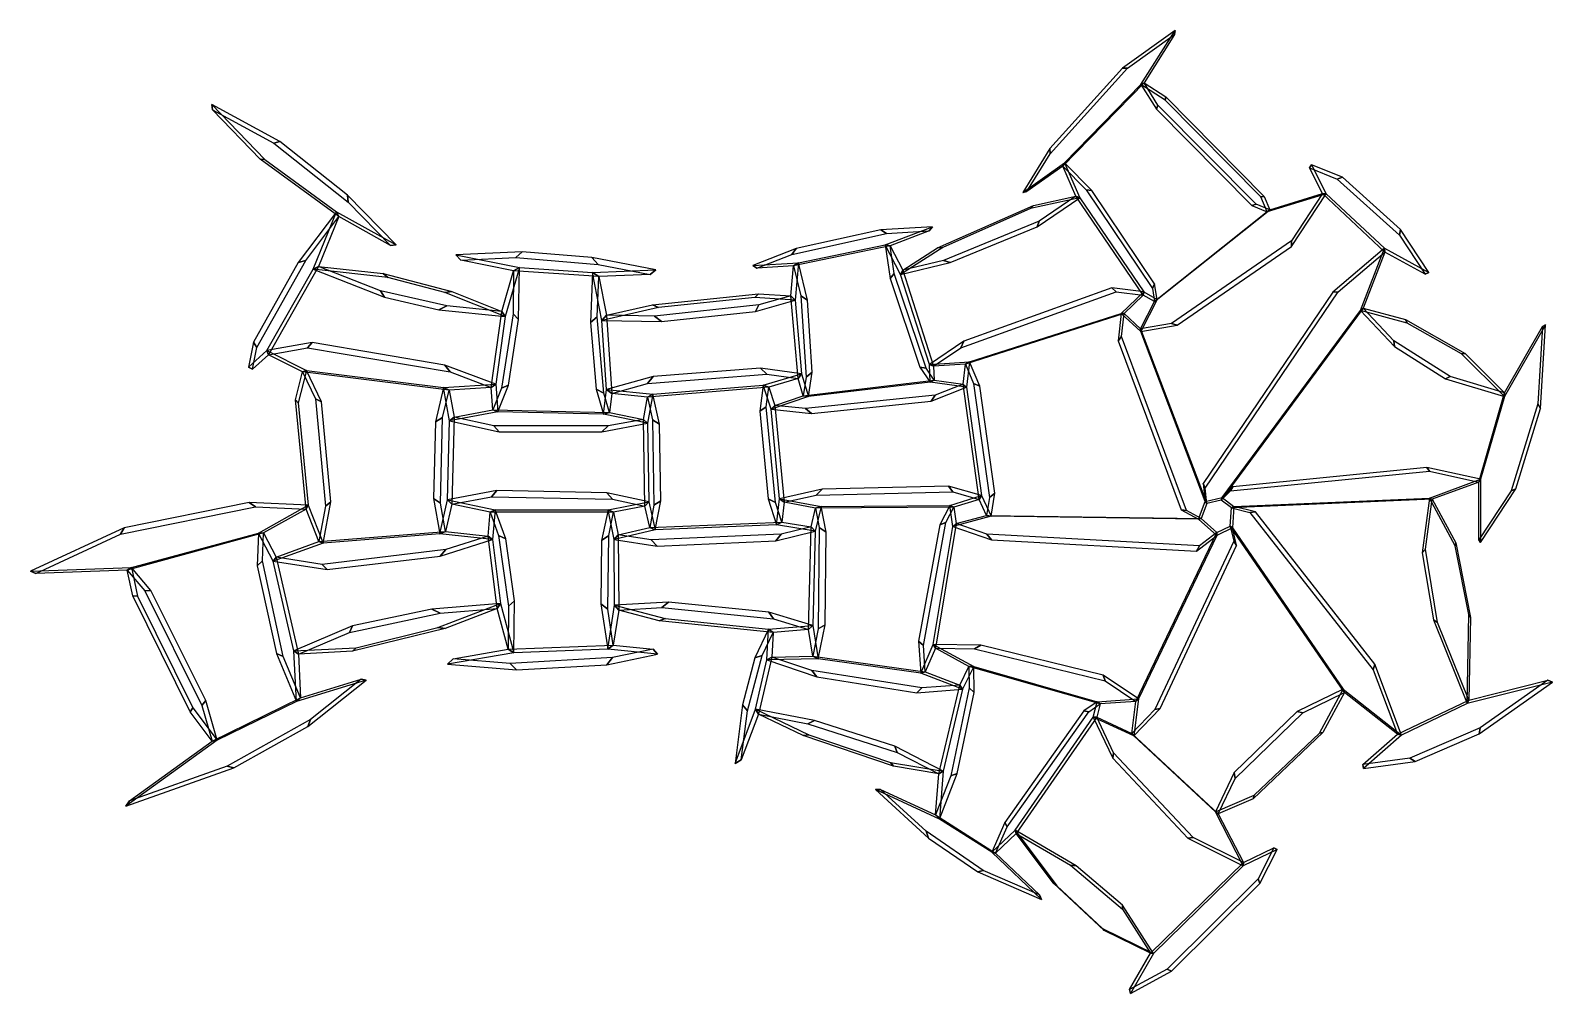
# Model space of a CAD drawing. Extents: x -1.34 to 1.61, y -1.07 to 0.8.
import ezdxf

# ---------------------------------------------------------------- set-up
doc = ezdxf.new("R2010")
doc.units = 0
doc.header["$MEASUREMENT"] = 0
doc.layers.add('SHELLS', color=1, linetype='CONTINUOUS')

msp = doc.modelspace()

# ---------------------------------------------------------------- linework, layer by layer
at = {"layer": 'SHELLS'}
for points in [[(0.7856, 0.7302), (0.877, 0.7956), (0.878, 0.8034, -0.0317), (0.7759, 0.7303, -0.0317)], [(0.877, 0.7956), (0.8178, 0.7016), (0.8119, 0.6984, -0.0317), (0.878, 0.8034, -0.0317)], [(0.6356, 0.5642), (0.7856, 0.7302), (0.7759, 0.7303, -0.0317), (0.6352, 0.5746, -0.0317)], [(0.8178, 0.7016), (0.6598, 0.54), (0.6633, 0.5464, -0.0317), (0.8119, 0.6984, -0.0317)], [(0.8448, 0.6586), (0.8178, 0.7016), (0.8119, 0.6984, -0.0317), (0.8421, 0.6504, -0.0317)], [(0.8178, 0.7016), (0.8601, 0.6745), (0.8591, 0.6681, -0.0317), (0.8119, 0.6984, -0.0317)], [(-0.8986, 0.5535), (-0.9914, 0.6495), (-0.9926, 0.6596, -0.0317), (-0.8897, 0.5531, -0.0317)], [(-0.9914, 0.6495), (-0.8721, 0.5848), (-0.8603, 0.5879, -0.0317), (-0.9926, 0.6596, -0.0317)], [(1.0358, 0.4665), (0.8448, 0.6586), (0.8421, 0.6504, -0.0317), (1.0274, 0.4639, -0.0317)], [(0.8601, 0.6745), (1.0514, 0.4812), (1.0449, 0.4804, -0.0317), (0.8591, 0.6681, -0.0317)], [(-0.8721, 0.5848), (-0.7275, 0.4701), (-0.7292, 0.4839, -0.0317), (-0.8603, 0.5879, -0.0317)], [(0.5904, 0.4908), (0.6356, 0.5642), (0.6352, 0.5746, -0.0317), (0.5825, 0.4892, -0.0317)], [(-0.746, 0.4421), (-0.8986, 0.5535), (-0.8897, 0.5531, -0.0317), (-0.7506, 0.4515, -0.0317)], [(0.6598, 0.54), (0.5904, 0.4908), (0.5825, 0.4892, -0.0317), (0.6633, 0.5464, -0.0317)], [(0.6852, 0.4816), (0.6598, 0.54), (0.6633, 0.5464, -0.0317), (0.6929, 0.4785, -0.0317)], [(0.6598, 0.54), (0.7054, 0.4941), (0.7164, 0.493, -0.0317), (0.6633, 0.5464, -0.0317)], [(1.1646, 0.4868), (1.1391, 0.5368), (1.1433, 0.5427, -0.0317), (1.1718, 0.4866, -0.0317)], [(1.1391, 0.5368), (1.1927, 0.5151), (1.2033, 0.5184, -0.0317), (1.1433, 0.5427, -0.0317)], [(1.1927, 0.5151), (1.3136, 0.4062), (1.3156, 0.4172, -0.0317), (1.2033, 0.5184, -0.0317)], [(-0.7275, 0.4701), (-0.6456, 0.3863), (-0.6347, 0.3872, -0.0317), (-0.7292, 0.4839, -0.0317)], [(0.6029, 0.4636), (0.6852, 0.4816), (0.6929, 0.4785, -0.0317), (0.5971, 0.4576, -0.0317)], [(0.6852, 0.4816), (0.6142, 0.4335), (0.6103, 0.4225, -0.0317), (0.6929, 0.4785, -0.0317)], [(0.8163, 0.2899), (0.6852, 0.4816), (0.6929, 0.4785, -0.0317), (0.8174, 0.2964, -0.0317)], [(0.7054, 0.4941), (0.8341, 0.3028), (0.8384, 0.3116, -0.0317), (0.7164, 0.493, -0.0317)], [(1.0514, 0.4812), (1.0622, 0.4553), (1.057, 0.4513, -0.0317), (1.0449, 0.4804, -0.0317)], [(1.0622, 0.4553), (1.1646, 0.4868), (1.1718, 0.4866, -0.0317), (1.057, 0.4513, -0.0317)], [(1.1646, 0.4868), (1.104, 0.3954), (1.1039, 0.3842, -0.0317), (1.1718, 0.4866, -0.0317)], [(1.2857, 0.3734), (1.1646, 0.4868), (1.1718, 0.4866, -0.0317), (1.2847, 0.3808, -0.0317)], [(-0.8101, 0.3568), (-0.746, 0.4421), (-0.7506, 0.4515, -0.0317), (-0.8245, 0.3531, -0.0317)], [(-0.746, 0.4421), (-0.7853, 0.3453), (-0.7959, 0.3398, -0.0317), (-0.7506, 0.4515, -0.0317)], [(-0.6456, 0.3863), (-0.746, 0.4421), (-0.7506, 0.4515, -0.0317), (-0.6347, 0.3872, -0.0317)], [(0.4168, 0.3812), (0.6029, 0.4636), (0.5971, 0.4576, -0.0317), (0.4268, 0.3822, -0.0317)], [(0.8381, 0.2771), (1.0622, 0.4553), (1.057, 0.4513, -0.0317), (0.8432, 0.2812, -0.0317)], [(1.0622, 0.4553), (1.0358, 0.4665), (1.0274, 0.4639, -0.0317), (1.057, 0.4513, -0.0317)], [(0.1338, 0.3686), (0.3179, 0.4095), (0.3068, 0.4165, -0.0317), (0.1425, 0.38, -0.0317)], [(0.3179, 0.4095), (0.4008, 0.4145), (0.4073, 0.4226, -0.0317), (0.3068, 0.4165, -0.0317)], [(0.4008, 0.4145), (0.3245, 0.3856), (0.3148, 0.3875, -0.0317), (0.4073, 0.4226, -0.0317)], [(0.6142, 0.4335), (0.4287, 0.3571), (0.4413, 0.3529, -0.0317), (0.6103, 0.4225, -0.0317)], [(1.3136, 0.4062), (1.3635, 0.3307), (1.3708, 0.3336, -0.0317), (1.3156, 0.4172, -0.0317)], [(0.3245, 0.3856), (0.137, 0.3463), (0.1466, 0.3522, -0.0317), (0.3148, 0.3875, -0.0317)], [(0.3328, 0.3316), (0.3245, 0.3856), (0.3148, 0.3875, -0.0317), (0.3249, 0.322, -0.0317)], [(0.3245, 0.3856), (0.3493, 0.338), (0.3449, 0.3297, -0.0317), (0.3148, 0.3875, -0.0317)], [(1.104, 0.3954), (0.8713, 0.2349), (0.8824, 0.2314, -0.0317), (1.1039, 0.3842, -0.0317)], [(-0.905, 0.1879), (-0.8101, 0.3568), (-0.8245, 0.3531, -0.0317), (-0.9116, 0.1982, -0.0317)], [(-0.509, 0.3573), (-0.402, 0.3626), (-0.39, 0.374, -0.0317), (-0.5186, 0.3677, -0.0317)], [(-0.4063, 0.337), (-0.509, 0.3573), (-0.5186, 0.3677, -0.0317), (-0.3952, 0.3433, -0.0317)], [(-0.402, 0.3626), (-0.2419, 0.3494), (-0.2548, 0.3629, -0.0317), (-0.39, 0.374, -0.0317)], [(-0.2419, 0.3494), (-0.1414, 0.33), (-0.1301, 0.3388, -0.0317), (-0.2548, 0.3629, -0.0317)], [(0.0659, 0.3422), (0.1338, 0.3686), (0.1425, 0.38, -0.0317), (0.0579, 0.3472, -0.0317)], [(0.3493, 0.338), (0.4168, 0.3812), (0.4268, 0.3822, -0.0317), (0.3449, 0.3297, -0.0317)], [(0.4287, 0.3571), (0.3493, 0.338), (0.3449, 0.3297, -0.0317), (0.4413, 0.3529, -0.0317)], [(1.1948, 0.2964), (1.2857, 0.3734), (1.2847, 0.3808, -0.0317), (1.1842, 0.2957, -0.0317)], [(1.2857, 0.3734), (1.2435, 0.2642), (1.2381, 0.2601, -0.0317), (1.2847, 0.3808, -0.0317)], [(1.3635, 0.3307), (1.2857, 0.3734), (1.2847, 0.3808, -0.0317), (1.3708, 0.3336, -0.0317)], [(-0.7853, 0.3453), (-0.8827, 0.1739), (-0.8856, 0.182, -0.0317), (-0.7959, 0.3398, -0.0317)], [(-0.6649, 0.2981), (-0.7853, 0.3453), (-0.7959, 0.3398, -0.0317), (-0.6569, 0.2855, -0.0317)], [(-0.7853, 0.3453), (-0.6594, 0.3315), (-0.6506, 0.324, -0.0317), (-0.7959, 0.3398, -0.0317)], [(-0.6594, 0.3315), (-0.5266, 0.2968), (-0.5397, 0.295, -0.0317), (-0.6506, 0.324, -0.0317)], [(-0.429, 0.2582), (-0.4063, 0.337), (-0.3952, 0.3433, -0.0317), (-0.4225, 0.2485, -0.0317)], [(-0.4063, 0.337), (-0.4074, 0.2532), (-0.3966, 0.2426, -0.0317), (-0.3952, 0.3433, -0.0317)], [(-0.2409, 0.326), (-0.4063, 0.337), (-0.3952, 0.3433, -0.0317), (-0.2535, 0.3339, -0.0317)], [(-0.2439, 0.2476), (-0.2409, 0.326), (-0.2535, 0.3339, -0.0317), (-0.2572, 0.2367, -0.0317)], [(-0.1414, 0.33), (-0.2409, 0.326), (-0.2535, 0.3339, -0.0317), (-0.1301, 0.3388, -0.0317)], [(-0.2409, 0.326), (-0.2263, 0.2508), (-0.2354, 0.2406, -0.0317), (-0.2535, 0.3339, -0.0317)], [(0.137, 0.3463), (0.0659, 0.3422), (0.0579, 0.3472, -0.0317), (0.1466, 0.3522, -0.0317)], [(0.1322, 0.2883), (0.137, 0.3463), (0.1466, 0.3522, -0.0317), (0.1405, 0.28, -0.0317)], [(0.137, 0.3463), (0.1511, 0.2882), (0.1642, 0.2798, -0.0317), (0.1466, 0.3522, -0.0317)], [(0.3946, 0.1478), (0.3328, 0.3316), (0.3249, 0.322, -0.0317), (0.3827, 0.1501, -0.0317)], [(0.3493, 0.338), (0.4091, 0.1519), (0.4009, 0.1552, -0.0317), (0.3449, 0.3297, -0.0317)], [(-0.5362, 0.2689), (-0.6649, 0.2981), (-0.6569, 0.2855, -0.0317), (-0.5513, 0.2615, -0.0317)], [(-0.5266, 0.2968), (-0.429, 0.2582), (-0.4225, 0.2485, -0.0317), (-0.5397, 0.295, -0.0317)], [(0.4622, 0.1876), (0.7635, 0.2961), (0.755, 0.3037, -0.0317), (0.468, 0.2003, -0.0317)], [(0.7635, 0.2961), (0.8163, 0.2899), (0.8174, 0.2964, -0.0317), (0.755, 0.3037, -0.0317)], [(0.8163, 0.2899), (0.7791, 0.2543), (0.7734, 0.2543, -0.0317), (0.8174, 0.2964, -0.0317)], [(0.8381, 0.2771), (0.8163, 0.2899), (0.8174, 0.2964, -0.0317), (0.8432, 0.2812, -0.0317)], [(0.8341, 0.3028), (0.8381, 0.2771), (0.8432, 0.2812, -0.0317), (0.8384, 0.3116, -0.0317)], [(0.9363, -0.0849), (1.1948, 0.2964), (1.1842, 0.2957, -0.0317), (0.9324, -0.0757, -0.0317)], [(-0.429, 0.2582), (-0.5362, 0.2689), (-0.5513, 0.2615, -0.0317), (-0.4225, 0.2485, -0.0317)], [(-0.2263, 0.2508), (-0.137, 0.271), (-0.1248, 0.2657, -0.0317), (-0.2354, 0.2406, -0.0317)], [(-0.137, 0.271), (0.0693, 0.2924), (0.0622, 0.2851, -0.0317), (-0.1248, 0.2657, -0.0317)], [(0.0701, 0.2706), (-0.1325, 0.2492), (-0.1192, 0.2387, -0.0317), (0.0632, 0.258, -0.0317)], [(0.0693, 0.2924), (0.1322, 0.2883), (0.1405, 0.28, -0.0317), (0.0622, 0.2851, -0.0317)], [(0.1322, 0.2883), (0.0701, 0.2706), (0.0632, 0.258, -0.0317), (0.1405, 0.28, -0.0317)], [(0.1459, 0.1282), (0.1322, 0.2883), (0.1405, 0.28, -0.0317), (0.1528, 0.1372, -0.0317)], [(0.1511, 0.2882), (0.1616, 0.1307), (0.1734, 0.1404, -0.0317), (0.1642, 0.2798, -0.0317)], [(0.8111, 0.2243), (0.8381, 0.2771), (0.8432, 0.2812, -0.0317), (0.8113, 0.2189, -0.0317)], [(-0.4498, 0.1105), (-0.429, 0.2582), (-0.4225, 0.2485, -0.0317), (-0.441, 0.1169, -0.0317)], [(-0.4074, 0.2532), (-0.4301, 0.109), (-0.4166, 0.115, -0.0317), (-0.3966, 0.2426, -0.0317)], [(-0.2309, 0.0993), (-0.2439, 0.2476), (-0.2572, 0.2367, -0.0317), (-0.2459, 0.1069, -0.0317)], [(-0.1325, 0.2492), (-0.2263, 0.2508), (-0.2354, 0.2406, -0.0317), (-0.1192, 0.2387, -0.0317)], [(-0.2263, 0.2508), (-0.2157, 0.0991), (-0.2261, 0.1067, -0.0317), (-0.2354, 0.2406, -0.0317)], [(0.7791, 0.2543), (0.4711, 0.156), (0.4792, 0.1604, -0.0317), (0.7734, 0.2543, -0.0317)], [(0.7743, 0.2094), (0.7791, 0.2543), (0.7734, 0.2543, -0.0317), (0.7678, 0.2013, -0.0317)], [(0.7791, 0.2543), (0.8111, 0.2243), (0.8113, 0.2189, -0.0317), (0.7734, 0.2543, -0.0317)], [(1.2435, 0.2642), (0.9678, -0.1084), (0.9693, -0.1033, -0.0317), (1.2381, 0.2601, -0.0317)], [(1.3031, 0.2007), (1.2435, 0.2642), (1.2381, 0.2601, -0.0317), (1.304, 0.1897, -0.0317)], [(1.2435, 0.2642), (1.3258, 0.2421), (1.3291, 0.2355, -0.0317), (1.2381, 0.2601, -0.0317)], [(1.3258, 0.2421), (1.4411, 0.1764), (1.4342, 0.1756, -0.0317), (1.3291, 0.2355, -0.0317)], [(0.9, -0.1286), (0.7743, 0.2094), (0.7678, 0.2013, -0.0317), (0.8899, -0.1269, -0.0317)], [(0.8713, 0.2349), (0.8111, 0.2243), (0.8113, 0.2189, -0.0317), (0.8824, 0.2314, -0.0317)], [(0.8111, 0.2243), (0.9396, -0.1148), (0.9362, -0.1108, -0.0317), (0.8113, 0.2189, -0.0317)], [(1.518, 0.0999), (1.5913, 0.2286), (1.5971, 0.2323, -0.0317), (1.5176, 0.0927, -0.0317)], [(1.5913, 0.2286), (1.5823, 0.0785), (1.5874, 0.0695, -0.0317), (1.5971, 0.2323, -0.0317)], [(-0.9132, 0.1462), (-0.905, 0.1879), (-0.9116, 0.1982, -0.0317), (-0.9211, 0.1497, -0.0317)], [(-0.8827, 0.1739), (-0.9132, 0.1462), (-0.9211, 0.1497, -0.0317), (-0.8856, 0.182, -0.0317)], [(-0.8827, 0.1739), (-0.8069, 0.1873), (-0.7975, 0.1975, -0.0317), (-0.8856, 0.182, -0.0317)], [(-0.8162, 0.141), (-0.8827, 0.1739), (-0.8856, 0.182, -0.0317), (-0.8084, 0.1437, -0.0317)], [(-0.8069, 0.1873), (-0.5294, 0.1406), (-0.5397, 0.1541, -0.0317), (-0.7975, 0.1975, -0.0317)], [(0.4091, 0.1519), (0.4622, 0.1876), (0.468, 0.2003, -0.0317), (0.4009, 0.1552, -0.0317)], [(1.4124, 0.1319), (1.3031, 0.2007), (1.304, 0.1897, -0.0317), (1.403, 0.1274, -0.0317)], [(-0.5294, 0.1406), (-0.4498, 0.1105), (-0.441, 0.1169, -0.0317), (-0.5397, 0.1541, -0.0317)], [(-0.1462, 0.1182), (0.085, 0.1364), (0.0727, 0.148, -0.0317), (-0.1356, 0.1316, -0.0317)], [(0.085, 0.1364), (0.1459, 0.1282), (0.1528, 0.1372, -0.0317), (0.0727, 0.148, -0.0317)], [(0.4102, 0.1247), (0.3946, 0.1478), (0.3827, 0.1501, -0.0317), (0.4024, 0.1209, -0.0317)], [(0.4711, 0.156), (0.4091, 0.1519), (0.4009, 0.1552, -0.0317), (0.4792, 0.1604, -0.0317)], [(0.4091, 0.1519), (0.4102, 0.1247), (0.4024, 0.1209, -0.0317), (0.4009, 0.1552, -0.0317)], [(0.4664, 0.1167), (0.4711, 0.156), (0.4792, 0.1604, -0.0317), (0.4733, 0.1108, -0.0317)], [(0.4711, 0.156), (0.4869, 0.1184), (0.4992, 0.1129, -0.0317), (0.4792, 0.1604, -0.0317)], [(1.4411, 0.1764), (1.518, 0.0999), (1.5176, 0.0927, -0.0317), (1.4342, 0.1756, -0.0317)], [(-0.8301, 0.0866), (-0.8162, 0.141), (-0.8084, 0.1437, -0.0317), (-0.8245, 0.0805, -0.0317)], [(-0.5316, 0.1052), (-0.8162, 0.141), (-0.8084, 0.1437, -0.0317), (-0.5425, 0.1102, -0.0317)], [(-0.8162, 0.141), (-0.7912, 0.0884), (-0.7793, 0.0825, -0.0317), (-0.8084, 0.1437, -0.0317)], [(-0.2157, 0.0991), (-0.1462, 0.1182), (-0.1356, 0.1316, -0.0317), (-0.2261, 0.1067, -0.0317)], [(0.1459, 0.1282), (0.0891, 0.1114), (0.0782, 0.1151, -0.0317), (0.1528, 0.1372, -0.0317)], [(0.1562, 0.0943), (0.1459, 0.1282), (0.1528, 0.1372, -0.0317), (0.1664, 0.0927, -0.0317)], [(0.1616, 0.1307), (0.1562, 0.0943), (0.1664, 0.0927, -0.0317), (0.1734, 0.1404, -0.0317)], [(0.1562, 0.0943), (0.4102, 0.1247), (0.4024, 0.1209, -0.0317), (0.1664, 0.0927, -0.0317)], [(0.4102, 0.1247), (0.4664, 0.1167), (0.4733, 0.1108, -0.0317), (0.4024, 0.1209, -0.0317)], [(0.4869, 0.1184), (0.5174, -0.1028), (0.5278, -0.0945, -0.0317), (0.4992, 0.1129, -0.0317)], [(1.518, 0.0999), (1.4124, 0.1319), (1.403, 0.1274, -0.0317), (1.5176, 0.0927, -0.0317)], [(-0.5445, 0.0519), (-0.5316, 0.1052), (-0.5425, 0.1102, -0.0317), (-0.5583, 0.0441, -0.0317)], [(-0.4498, 0.1105), (-0.5316, 0.1052), (-0.5425, 0.1102, -0.0317), (-0.441, 0.1169, -0.0317)], [(-0.5316, 0.1052), (-0.5221, 0.053), (-0.5307, 0.0455, -0.0317), (-0.5425, 0.1102, -0.0317)], [(-0.4465, 0.0673), (-0.4498, 0.1105), (-0.441, 0.1169, -0.0317), (-0.4369, 0.0633, -0.0317)], [(-0.4301, 0.109), (-0.4465, 0.0673), (-0.4369, 0.0633, -0.0317), (-0.4166, 0.115, -0.0317)], [(-0.2202, 0.0621), (-0.2309, 0.0993), (-0.2459, 0.1069, -0.0317), (-0.232, 0.0586, -0.0317)], [(-0.2157, 0.0991), (-0.2202, 0.0621), (-0.232, 0.0586, -0.0317), (-0.2261, 0.1067, -0.0317)], [(-0.1464, 0.092), (-0.2157, 0.0991), (-0.2261, 0.1067, -0.0317), (-0.1358, 0.0975, -0.0317)], [(-0.1543, 0.0485), (-0.1464, 0.092), (-0.1358, 0.0975, -0.0317), (-0.1461, 0.0409, -0.0317)], [(0.0891, 0.1114), (-0.1464, 0.092), (-0.1358, 0.0975, -0.0317), (0.0782, 0.1151, -0.0317)], [(-0.1464, 0.092), (-0.1365, 0.0475), (-0.123, 0.0395, -0.0317), (-0.1358, 0.0975, -0.0317)], [(0.0842, 0.073), (0.0891, 0.1114), (0.0782, 0.1151, -0.0317), (0.0717, 0.0647, -0.0317)], [(0.0891, 0.1114), (0.1008, 0.0757), (0.0935, 0.0682, -0.0317), (0.0782, 0.1151, -0.0317)], [(0.1008, 0.0757), (0.1562, 0.0943), (0.1664, 0.0927, -0.0317), (0.0935, 0.0682, -0.0317)], [(0.4119, 0.0956), (0.1607, 0.0694), (0.1722, 0.0599, -0.0317), (0.4045, 0.0841, -0.0317)], [(0.4664, 0.1167), (0.4119, 0.0956), (0.4045, 0.0841, -0.0317), (0.4733, 0.1108, -0.0317)], [(0.4974, -0.1067), (0.4664, 0.1167), (0.4733, 0.1108, -0.0317), (0.5025, -0.0994, -0.0317)], [(1.468, -0.073), (1.518, 0.0999), (1.5176, 0.0927, -0.0317), (1.4712, -0.0678, -0.0317)], [(-0.8094, -0.1257), (-0.8301, 0.0866), (-0.8245, 0.0805, -0.0317), (-0.8051, -0.1181, -0.0317)], [(-0.7912, 0.0884), (-0.7718, -0.12), (-0.7613, -0.1114, -0.0317), (-0.7793, 0.0825, -0.0317)], [(-0.5221, 0.053), (-0.4465, 0.0673), (-0.4369, 0.0633, -0.0317), (-0.5307, 0.0455, -0.0317)], [(-0.4465, 0.0673), (-0.2202, 0.0621), (-0.232, 0.0586, -0.0317), (-0.4369, 0.0633, -0.0317)], [(-0.2202, 0.0621), (-0.1543, 0.0485), (-0.1461, 0.0409, -0.0317), (-0.232, 0.0586, -0.0317)], [(0.1022, -0.1128), (0.0842, 0.073), (0.0717, 0.0647, -0.0317), (0.0882, -0.1058, -0.0317)], [(0.1607, 0.0694), (0.1008, 0.0757), (0.0935, 0.0682, -0.0317), (0.1722, 0.0599, -0.0317)], [(0.1008, 0.0757), (0.1188, -0.1124), (0.1101, -0.1054, -0.0317), (0.0935, 0.0682, -0.0317)], [(1.5823, 0.0785), (1.5305, -0.0899), (1.5395, -0.0862, -0.0317), (1.5874, 0.0695, -0.0317)], [(-0.5487, -0.1139), (-0.5445, 0.0519), (-0.5583, 0.0441, -0.0317), (-0.5621, -0.105, -0.0317)], [(-0.5221, 0.053), (-0.5265, -0.1163), (-0.5347, -0.1079, -0.0317), (-0.5307, 0.0455, -0.0317)], [(-0.4447, 0.036), (-0.5221, 0.053), (-0.5307, 0.0455, -0.0317), (-0.4347, 0.0245, -0.0317)], [(-0.2228, 0.0358), (-0.4447, 0.036), (-0.4347, 0.0245, -0.0317), (-0.2353, 0.0243, -0.0317)], [(-0.1543, 0.0485), (-0.2228, 0.0358), (-0.2353, 0.0243, -0.0317), (-0.1461, 0.0409, -0.0317)], [(-0.1513, -0.1199), (-0.1543, 0.0485), (-0.1461, 0.0409, -0.0317), (-0.1435, -0.1117, -0.0317)], [(-0.1365, 0.0475), (-0.1339, -0.1182), (-0.1206, -0.1095, -0.0317), (-0.123, 0.0395, -0.0317)], [(0.986, -0.0903), (1.3723, -0.052), (1.3667, -0.0448, -0.0317), (0.9905, -0.0821, -0.0317)], [(1.3723, -0.052), (1.468, -0.073), (1.4712, -0.0678, -0.0317), (1.3667, -0.0448, -0.0317)], [(0.1188, -0.1124), (0.1813, -0.0983), (0.1927, -0.0867, -0.0317), (0.1101, -0.1054, -0.0317)], [(0.1813, -0.0983), (0.4466, -0.0921), (0.4382, -0.081, -0.0317), (0.1927, -0.0867, -0.0317)], [(0.4466, -0.0921), (0.4974, -0.1067), (0.5025, -0.0994, -0.0317), (0.4382, -0.081, -0.0317)], [(0.9396, -0.1148), (0.9363, -0.0849), (0.9324, -0.0757, -0.0317), (0.9362, -0.1108, -0.0317)], [(0.9678, -0.1084), (0.986, -0.0903), (0.9905, -0.0821, -0.0317), (0.9693, -0.1033, -0.0317)], [(1.468, -0.073), (1.3775, -0.1066), (1.3724, -0.1045, -0.0317), (1.4712, -0.0678, -0.0317)], [(1.4679, -0.185), (1.468, -0.073), (1.4712, -0.0678, -0.0317), (1.4711, -0.1901, -0.0317)], [(1.5305, -0.0899), (1.4679, -0.185), (1.4711, -0.1901, -0.0317), (1.5395, -0.0862, -0.0317)], [(-1.1695, -0.174), (-0.9075, -0.1211), (-0.9198, -0.1127, -0.0317), (-1.1624, -0.1617, -0.0317)], [(-0.9075, -0.1211), (-0.8094, -0.1257), (-0.8051, -0.1181, -0.0317), (-0.9198, -0.1127, -0.0317)], [(-0.8094, -0.1257), (-0.8922, -0.1719), (-0.9019, -0.172, -0.0317), (-0.8051, -0.1181, -0.0317)], [(-0.7848, -0.1885), (-0.8094, -0.1257), (-0.8051, -0.1181, -0.0317), (-0.7764, -0.1914, -0.0317)], [(-0.7718, -0.12), (-0.7848, -0.1885), (-0.7764, -0.1914, -0.0317), (-0.7613, -0.1114, -0.0317)], [(-0.5387, -0.1693), (-0.5487, -0.1139), (-0.5621, -0.105, -0.0317), (-0.5498, -0.1738, -0.0317)], [(-0.5265, -0.1163), (-0.5387, -0.1693), (-0.5498, -0.1738, -0.0317), (-0.5347, -0.1079, -0.0317)], [(-0.5265, -0.1163), (-0.4495, -0.1015), (-0.4391, -0.0896, -0.0317), (-0.5347, -0.1079, -0.0317)], [(-0.4521, -0.1317), (-0.5265, -0.1163), (-0.5347, -0.1079, -0.0317), (-0.4423, -0.1271, -0.0317)], [(-0.4495, -0.1015), (-0.2141, -0.1063), (-0.2255, -0.094, -0.0317), (-0.4391, -0.0896, -0.0317)], [(-0.2141, -0.1063), (-0.1513, -0.1199), (-0.1435, -0.1117, -0.0317), (-0.2255, -0.094, -0.0317)], [(-0.1513, -0.1199), (-0.2122, -0.1315), (-0.223, -0.1269, -0.0317), (-0.1435, -0.1117, -0.0317)], [(-0.1421, -0.1611), (-0.1513, -0.1199), (-0.1435, -0.1117, -0.0317), (-0.1314, -0.1656, -0.0317)], [(-0.1339, -0.1182), (-0.1421, -0.1611), (-0.1314, -0.1656, -0.0317), (-0.1206, -0.1095, -0.0317)], [(0.1143, -0.1509), (0.1022, -0.1128), (0.0882, -0.1058, -0.0317), (0.1042, -0.1561, -0.0317)], [(0.1188, -0.1124), (0.1143, -0.1509), (0.1042, -0.1561, -0.0317), (0.1101, -0.1054, -0.0317)], [(0.1798, -0.124), (0.1188, -0.1124), (0.1101, -0.1054, -0.0317), (0.1906, -0.1206, -0.0317)], [(0.4974, -0.1067), (0.4487, -0.1219), (0.4409, -0.1187, -0.0317), (0.5025, -0.0994, -0.0317)], [(0.5118, -0.1382), (0.4974, -0.1067), (0.5025, -0.0994, -0.0317), (0.5207, -0.1394, -0.0317)], [(0.5174, -0.1028), (0.5118, -0.1382), (0.5207, -0.1394, -0.0317), (0.5278, -0.0945, -0.0317)], [(0.9396, -0.1148), (0.9286, -0.1441), (0.9234, -0.145, -0.0317), (0.9362, -0.1108, -0.0317)], [(0.9678, -0.1084), (0.9396, -0.1148), (0.9362, -0.1108, -0.0317), (0.9693, -0.1033, -0.0317)], [(0.9875, -0.1234), (0.9678, -0.1084), (0.9693, -0.1033, -0.0317), (0.9923, -0.1208, -0.0317)], [(1.3775, -0.1066), (0.9875, -0.1234), (0.9923, -0.1208, -0.0317), (1.3724, -0.1045, -0.0317)], [(1.3641, -0.2035), (1.3775, -0.1066), (1.3724, -0.1045, -0.0317), (1.3577, -0.2103, -0.0317)], [(1.3775, -0.1066), (1.4232, -0.1912), (1.4223, -0.1969, -0.0317), (1.3724, -0.1045, -0.0317)], [(-0.4561, -0.1782), (-0.4521, -0.1317), (-0.4423, -0.1271, -0.0317), (-0.4473, -0.1847, -0.0317)], [(-0.2122, -0.1315), (-0.4521, -0.1317), (-0.4423, -0.1271, -0.0317), (-0.223, -0.1269, -0.0317)], [(-0.4521, -0.1317), (-0.4355, -0.1769), (-0.4217, -0.1832, -0.0317), (-0.4423, -0.1271, -0.0317)], [(-0.2218, -0.1771), (-0.2122, -0.1315), (-0.223, -0.1269, -0.0317), (-0.2355, -0.1864, -0.0317)], [(-0.2122, -0.1315), (-0.2033, -0.1755), (-0.2114, -0.1844, -0.0317), (-0.223, -0.1269, -0.0317)], [(0.1714, -0.1599), (0.1798, -0.124), (0.1906, -0.1206, -0.0317), (0.1795, -0.1681, -0.0317)], [(0.4487, -0.1219), (0.1798, -0.124), (0.1906, -0.1206, -0.0317), (0.4409, -0.1187, -0.0317)], [(0.1798, -0.124), (0.1872, -0.1615), (0.2005, -0.1701, -0.0317), (0.1906, -0.1206, -0.0317)], [(0.4332, -0.1514), (0.4487, -0.1219), (0.4409, -0.1187, -0.0317), (0.4213, -0.1561, -0.0317)], [(0.4487, -0.1219), (0.4531, -0.1538), (0.4464, -0.1591, -0.0317), (0.4409, -0.1187, -0.0317)], [(0.4531, -0.1538), (0.5118, -0.1382), (0.5207, -0.1394, -0.0317), (0.4464, -0.1591, -0.0317)], [(0.5118, -0.1382), (0.9286, -0.1441), (0.9234, -0.145, -0.0317), (0.5207, -0.1394, -0.0317)], [(0.9286, -0.1441), (0.9, -0.1286), (0.8899, -0.1269, -0.0317), (0.9234, -0.145, -0.0317)], [(0.9286, -0.1441), (0.9593, -0.1709), (0.9592, -0.1765, -0.0317), (0.9234, -0.145, -0.0317)], [(0.9851, -0.1586), (0.9875, -0.1234), (0.9923, -0.1208, -0.0317), (0.9895, -0.1621, -0.0317)], [(0.9875, -0.1234), (1.0234, -0.1321), (1.0343, -0.1311, -0.0317), (0.9923, -0.1208, -0.0317)], [(1.0234, -0.1321), (1.263, -0.4375), (1.2661, -0.4265, -0.0317), (1.0343, -0.1311, -0.0317)], [(-1.334, -0.2504), (-1.1695, -0.174), (-1.1624, -0.1617, -0.0317), (-1.3447, -0.2463, -0.0317)], [(-0.8922, -0.1719), (-1.1571, -0.2439), (-1.1487, -0.2391, -0.0317), (-0.9019, -0.172, -0.0317)], [(-0.8943, -0.2262), (-0.8922, -0.1719), (-0.9019, -0.172, -0.0317), (-0.9044, -0.2354, -0.0317)], [(-0.8922, -0.1719), (-0.8678, -0.2186), (-0.8734, -0.2265, -0.0317), (-0.9019, -0.172, -0.0317)], [(-0.7848, -0.1885), (-0.5387, -0.1693), (-0.5498, -0.1738, -0.0317), (-0.7764, -0.1914, -0.0317)], [(-0.5387, -0.1693), (-0.4561, -0.1782), (-0.4473, -0.1847, -0.0317), (-0.5498, -0.1738, -0.0317)], [(-0.4355, -0.1769), (-0.4164, -0.3139), (-0.4049, -0.3033, -0.0317), (-0.4217, -0.1832, -0.0317)], [(-0.2235, -0.3195), (-0.2218, -0.1771), (-0.2355, -0.1864, -0.0317), (-0.2369, -0.3095, -0.0317)], [(-0.2033, -0.1755), (-0.1421, -0.1611), (-0.1314, -0.1656, -0.0317), (-0.2114, -0.1844, -0.0317)], [(-0.139, -0.1854), (-0.2033, -0.1755), (-0.2114, -0.1844, -0.0317), (-0.1274, -0.1973, -0.0317)], [(-0.2033, -0.1755), (-0.2024, -0.3215), (-0.2106, -0.312, -0.0317), (-0.2114, -0.1844, -0.0317)], [(-0.1421, -0.1611), (0.1143, -0.1509), (0.1042, -0.1561, -0.0317), (-0.1314, -0.1656, -0.0317)], [(0.1134, -0.1745), (-0.139, -0.1854), (-0.1274, -0.1973, -0.0317), (0.1029, -0.1873, -0.0317)], [(0.1714, -0.1599), (0.1134, -0.1745), (0.1029, -0.1873, -0.0317), (0.1795, -0.1681, -0.0317)], [(0.1143, -0.1509), (0.1714, -0.1599), (0.1795, -0.1681, -0.0317), (0.1042, -0.1561, -0.0317)], [(0.1661, -0.3592), (0.1714, -0.1599), (0.1795, -0.1681, -0.0317), (0.1747, -0.3514, -0.0317)], [(0.1872, -0.1615), (0.1852, -0.358), (0.1987, -0.3499, -0.0317), (0.2005, -0.1701, -0.0317)], [(0.3897, -0.3902), (0.4332, -0.1514), (0.4213, -0.1561, -0.0317), (0.3801, -0.3817, -0.0317)], [(0.4531, -0.1538), (0.4129, -0.3955), (0.4084, -0.3881, -0.0317), (0.4464, -0.1591, -0.0317)], [(0.5123, -0.1743), (0.4531, -0.1538), (0.4464, -0.1591, -0.0317), (0.5214, -0.1851, -0.0317)], [(0.9253, -0.1969), (0.5123, -0.1743), (0.5214, -0.1851, -0.0317), (0.9195, -0.2069, -0.0317)], [(0.8019, -0.4988), (0.9593, -0.1709), (0.9592, -0.1765, -0.0317), (0.8068, -0.4939, -0.0317)], [(0.9593, -0.1709), (0.9253, -0.1969), (0.9195, -0.2069, -0.0317), (0.9592, -0.1765, -0.0317)], [(0.9593, -0.1709), (0.9851, -0.1586), (0.9895, -0.1621, -0.0317), (0.9592, -0.1765, -0.0317)], [(0.9851, -0.1586), (0.992, -0.1876), (0.9976, -0.196, -0.0317), (0.9895, -0.1621, -0.0317)], [(1.2073, -0.4816), (0.9851, -0.1586), (0.9895, -0.1621, -0.0317), (1.2048, -0.475, -0.0317)], [(-0.8678, -0.2186), (-0.7848, -0.1885), (-0.7764, -0.1914, -0.0317), (-0.8734, -0.2265, -0.0317)], [(-0.5382, -0.2042), (-0.7779, -0.2328), (-0.7683, -0.2431, -0.0317), (-0.5491, -0.2169, -0.0317)], [(-0.4561, -0.1782), (-0.5382, -0.2042), (-0.5491, -0.2169, -0.0317), (-0.4473, -0.1847, -0.0317)], [(-0.4386, -0.3187), (-0.4561, -0.1782), (-0.4473, -0.1847, -0.0317), (-0.4318, -0.3091, -0.0317)], [(0.992, -0.1876), (0.8386, -0.5147), (0.8492, -0.5123, -0.0317), (0.9976, -0.196, -0.0317)], [(1.388, -0.3458), (1.3641, -0.2035), (1.3577, -0.2103, -0.0317), (1.3796, -0.3404, -0.0317)], [(1.4232, -0.1912), (1.4516, -0.3362), (1.4483, -0.3301, -0.0317), (1.4223, -0.1969, -0.0317)], [(-0.8536, -0.4114), (-0.8943, -0.2262), (-0.9044, -0.2354, -0.0317), (-0.8668, -0.4061, -0.0317)], [(-0.7779, -0.2328), (-0.8678, -0.2186), (-0.8734, -0.2265, -0.0317), (-0.7683, -0.2431, -0.0317)], [(-0.8678, -0.2186), (-0.8243, -0.4069), (-0.8331, -0.4009, -0.0317), (-0.8734, -0.2265, -0.0317)], [(-1.1571, -0.2439), (-1.334, -0.2504), (-1.3447, -0.2463, -0.0317), (-1.1487, -0.2391, -0.0317)], [(-1.1461, -0.2942), (-1.1571, -0.2439), (-1.1487, -0.2391, -0.0317), (-1.1365, -0.2948, -0.0317)], [(-1.1571, -0.2439), (-1.1228, -0.2839), (-1.1108, -0.2834, -0.0317), (-1.1487, -0.2391, -0.0317)], [(-1.0344, -0.519), (-1.1461, -0.2942), (-1.1365, -0.2948, -0.0317), (-1.0291, -0.511, -0.0317)], [(-1.1228, -0.2839), (-1.0118, -0.5065), (-1.0041, -0.4972, -0.0317), (-1.1108, -0.2834, -0.0317)], [(-0.7253, -0.3648), (-0.5492, -0.3277), (-0.5654, -0.3201, -0.0317), (-0.7191, -0.3524, -0.0317)], [(-0.5492, -0.3277), (-0.4386, -0.3187), (-0.4318, -0.3091, -0.0317), (-0.5654, -0.3201, -0.0317)], [(-0.4386, -0.3187), (-0.5393, -0.3572), (-0.5534, -0.3557, -0.0317), (-0.4318, -0.3091, -0.0317)], [(-0.417, -0.3975), (-0.4386, -0.3187), (-0.4318, -0.3091, -0.0317), (-0.4057, -0.4043, -0.0317)], [(-0.4164, -0.3139), (-0.417, -0.3975), (-0.4057, -0.4043, -0.0317), (-0.4049, -0.3033, -0.0317)], [(-0.2128, -0.3895), (-0.2235, -0.3195), (-0.2369, -0.3095, -0.0317), (-0.2236, -0.3972, -0.0317)], [(-0.2024, -0.3215), (-0.2128, -0.3895), (-0.2236, -0.3972, -0.0317), (-0.2106, -0.312, -0.0317)], [(-0.2024, -0.3215), (-0.1188, -0.3167), (-0.1059, -0.306, -0.0317), (-0.2106, -0.312, -0.0317)], [(-0.1239, -0.3422), (-0.2024, -0.3215), (-0.2106, -0.312, -0.0317), (-0.1121, -0.338, -0.0317)], [(-0.1188, -0.3167), (0.098, -0.3388), (0.0894, -0.3259, -0.0317), (-0.1059, -0.306, -0.0317)], [(-0.8243, -0.4069), (-0.7253, -0.3648), (-0.7191, -0.3524, -0.0317), (-0.8331, -0.4009, -0.0317)], [(0.0974, -0.3648), (-0.1239, -0.3422), (-0.1121, -0.338, -0.0317), (0.0886, -0.3585, -0.0317)], [(0.1661, -0.3592), (0.0974, -0.3648), (0.0886, -0.3585, -0.0317), (0.1747, -0.3514, -0.0317)], [(0.098, -0.3388), (0.1661, -0.3592), (0.1747, -0.3514, -0.0317), (0.0894, -0.3259, -0.0317)], [(0.1745, -0.4107), (0.1661, -0.3592), (0.1747, -0.3514, -0.0317), (0.1852, -0.4159, -0.0317)], [(0.1852, -0.358), (0.1745, -0.4107), (0.1852, -0.4159, -0.0317), (0.1987, -0.3499, -0.0317)], [(1.4484, -0.4961), (1.388, -0.3458), (1.3796, -0.3404, -0.0317), (1.445, -0.5031, -0.0317)], [(1.4516, -0.3362), (1.4484, -0.4961), (1.445, -0.5031, -0.0317), (1.4483, -0.3301, -0.0317)], [(-0.5393, -0.3572), (-0.7193, -0.4016), (-0.7122, -0.3948, -0.0317), (-0.5534, -0.3557, -0.0317)], [(0.0763, -0.4095), (0.0974, -0.3648), (0.0886, -0.3585, -0.0317), (0.0622, -0.4144, -0.0317)], [(0.0974, -0.3648), (0.0949, -0.4127), (0.0855, -0.4184, -0.0317), (0.0886, -0.3585, -0.0317)], [(0.3931, -0.4416), (0.3897, -0.3902), (0.3801, -0.3817, -0.0317), (0.3842, -0.4441, -0.0317)], [(-0.82, -0.4917), (-0.8536, -0.4114), (-0.8668, -0.4061, -0.0317), (-0.8282, -0.4987, -0.0317)], [(-0.7193, -0.4016), (-0.8243, -0.4069), (-0.8331, -0.4009, -0.0317), (-0.7122, -0.3948, -0.0317)], [(-0.8243, -0.4069), (-0.82, -0.4917), (-0.8282, -0.4987, -0.0317), (-0.8331, -0.4009, -0.0317)], [(-0.524, -0.416), (-0.417, -0.3975), (-0.4057, -0.4043, -0.0317), (-0.535, -0.4267, -0.0317)], [(-0.417, -0.3975), (-0.2128, -0.3895), (-0.2236, -0.3972, -0.0317), (-0.4057, -0.4043, -0.0317)], [(-0.1357, -0.3977), (-0.2142, -0.4139), (-0.2254, -0.4277, -0.0317), (-0.127, -0.4074, -0.0317)], [(-0.2128, -0.3895), (-0.1357, -0.3977), (-0.127, -0.4074, -0.0317), (-0.2236, -0.3972, -0.0317)], [(0.0479, -0.5168), (0.0763, -0.4095), (0.0622, -0.4144, -0.0317), (0.0381, -0.5057, -0.0317)], [(0.0949, -0.4127), (0.0689, -0.5238), (0.0632, -0.514, -0.0317), (0.0855, -0.4184, -0.0317)], [(0.0949, -0.4127), (0.1745, -0.4107), (0.1852, -0.4159, -0.0317), (0.0855, -0.4184, -0.0317)], [(0.1725, -0.4389), (0.0949, -0.4127), (0.0855, -0.4184, -0.0317), (0.1827, -0.4513, -0.0317)], [(0.1745, -0.4107), (0.3931, -0.4416), (0.3842, -0.4441, -0.0317), (0.1852, -0.4159, -0.0317)], [(0.4129, -0.3955), (0.3931, -0.4416), (0.3842, -0.4441, -0.0317), (0.4084, -0.3881, -0.0317)], [(0.4779, -0.4309), (0.4129, -0.3955), (0.4084, -0.3881, -0.0317), (0.4872, -0.431, -0.0317)], [(0.4129, -0.3955), (0.4889, -0.3968), (0.5006, -0.3896, -0.0317), (0.4084, -0.3881, -0.0317)], [(0.4889, -0.3968), (0.7426, -0.4589), (0.7384, -0.4478, -0.0317), (0.5006, -0.3896, -0.0317)], [(-0.4129, -0.425), (-0.524, -0.416), (-0.535, -0.4267, -0.0317), (-0.4007, -0.4375, -0.0317)], [(-0.2142, -0.4139), (-0.4129, -0.425), (-0.4007, -0.4375, -0.0317), (-0.2254, -0.4277, -0.0317)], [(0.3866, -0.4728), (0.1725, -0.4389), (0.1827, -0.4513, -0.0317), (0.3763, -0.4819, -0.0317)], [(0.3931, -0.4416), (0.46, -0.4673), (0.4655, -0.4753, -0.0317), (0.3842, -0.4441, -0.0317)], [(0.46, -0.4673), (0.4779, -0.4309), (0.4872, -0.431, -0.0317), (0.4655, -0.4753, -0.0317)], [(0.7325, -0.5037), (0.4779, -0.4309), (0.4872, -0.431, -0.0317), (0.7268, -0.4995, -0.0317)], [(0.4779, -0.4309), (0.4785, -0.4726), (0.488, -0.4816, -0.0317), (0.4872, -0.431, -0.0317)], [(1.263, -0.4375), (1.31, -0.5625), (1.3178, -0.5641, -0.0317), (1.2661, -0.4265, -0.0317)], [(-0.82, -0.4917), (-0.7026, -0.4558), (-0.693, -0.4573, -0.0317), (-0.8282, -0.4987, -0.0317)], [(-0.7026, -0.4558), (-0.8009, -0.5341), (-0.8061, -0.5475, -0.0317), (-0.693, -0.4573, -0.0317)], [(0.46, -0.4673), (0.3866, -0.4728), (0.3763, -0.4819, -0.0317), (0.4655, -0.4753, -0.0317)], [(0.4193, -0.6392), (0.46, -0.4673), (0.4655, -0.4753, -0.0317), (0.4279, -0.6341, -0.0317)], [(0.4785, -0.4726), (0.4424, -0.643), (0.4547, -0.6385, -0.0317), (0.488, -0.4816, -0.0317)], [(0.7426, -0.4589), (0.8019, -0.4988), (0.8068, -0.4939, -0.0317), (0.7384, -0.4478, -0.0317)], [(1.4484, -0.4961), (1.602, -0.4577), (1.6111, -0.4616, -0.0317), (1.445, -0.5031, -0.0317)], [(1.602, -0.4577), (1.4704, -0.5503), (1.4687, -0.5616, -0.0317), (1.6111, -0.4616, -0.0317)], [(-1.0118, -0.5065), (-0.9917, -0.5762), (-0.9818, -0.5742, -0.0317), (-1.0041, -0.4972, -0.0317)], [(-0.9917, -0.5762), (-0.82, -0.4917), (-0.8282, -0.4987, -0.0317), (-0.9818, -0.5742, -0.0317)], [(0.7103, -0.5189), (0.7325, -0.5037), (0.7268, -0.4995, -0.0317), (0.7012, -0.5171, -0.0317)], [(0.7325, -0.5037), (0.7259, -0.5293), (0.7192, -0.5291, -0.0317), (0.7268, -0.4995, -0.0317)], [(0.8019, -0.4988), (0.7325, -0.5037), (0.7268, -0.4995, -0.0317), (0.8068, -0.4939, -0.0317)], [(0.7941, -0.561), (0.8019, -0.4988), (0.8068, -0.4939, -0.0317), (0.7979, -0.5657, -0.0317)], [(1.126, -0.5211), (1.2073, -0.4816), (1.2048, -0.475, -0.0317), (1.1153, -0.5185, -0.0317)], [(1.2073, -0.4816), (1.1653, -0.5591), (1.1585, -0.5603, -0.0317), (1.2048, -0.475, -0.0317)], [(1.31, -0.5625), (1.2073, -0.4816), (1.2048, -0.475, -0.0317), (1.3178, -0.5641, -0.0317)], [(1.31, -0.5625), (1.4484, -0.4961), (1.445, -0.5031, -0.0317), (1.3178, -0.5641, -0.0317)], [(-0.9917, -0.5762), (-1.0344, -0.519), (-1.0291, -0.511, -0.0317), (-0.9818, -0.5742, -0.0317)], [(0.0358, -0.612), (0.0479, -0.5168), (0.0381, -0.5057, -0.0317), (0.0236, -0.6194, -0.0317)], [(0.0689, -0.5238), (0.0358, -0.612), (0.0236, -0.6194, -0.0317), (0.0632, -0.514, -0.0317)], [(0.1557, -0.5651), (0.0689, -0.5238), (0.0632, -0.514, -0.0317), (0.1669, -0.5634, -0.0317)], [(0.0689, -0.5238), (0.1651, -0.5422), (0.1781, -0.536, -0.0317), (0.0632, -0.514, -0.0317)], [(0.5519, -0.7421), (0.7103, -0.5189), (0.7012, -0.5171, -0.0317), (0.5473, -0.7339, -0.0317)], [(0.7259, -0.5293), (0.5696, -0.7552), (0.5673, -0.7487, -0.0317), (0.7192, -0.5291, -0.0317)], [(0.7586, -0.5989), (0.7259, -0.5293), (0.7192, -0.5291, -0.0317), (0.7569, -0.6093, -0.0317)], [(0.7259, -0.5293), (0.7941, -0.561), (0.7979, -0.5657, -0.0317), (0.7192, -0.5291, -0.0317)], [(0.8386, -0.5147), (0.7941, -0.561), (0.7979, -0.5657, -0.0317), (0.8492, -0.5123, -0.0317)], [(0.9949, -0.6482), (1.126, -0.5211), (1.1153, -0.5185, -0.0317), (0.993, -0.637, -0.0317)], [(-0.8009, -0.5341), (-0.9627, -0.6247), (-0.9498, -0.6279, -0.0317), (-0.8061, -0.5475, -0.0317)], [(0.1651, -0.5422), (0.3386, -0.5977), (0.3341, -0.5859, -0.0317), (0.1781, -0.536, -0.0317)], [(0.7941, -0.561), (0.962, -0.717), (0.9566, -0.7131, -0.0317), (0.7979, -0.5657, -0.0317)], [(1.1653, -0.5591), (1.0299, -0.6877), (1.0318, -0.6807, -0.0317), (1.1585, -0.5603, -0.0317)], [(1.4704, -0.5503), (1.3338, -0.6092), (1.344, -0.6154, -0.0317), (1.4687, -0.5616, -0.0317)], [(-1.1521, -0.6918), (-0.9917, -0.5762), (-0.9818, -0.5742, -0.0317), (-1.1593, -0.702, -0.0317)], [(0.3313, -0.6246), (0.1557, -0.5651), (0.1669, -0.5634, -0.0317), (0.3257, -0.6172, -0.0317)], [(0.3386, -0.5977), (0.4193, -0.6392), (0.4279, -0.6341, -0.0317), (0.3341, -0.5859, -0.0317)], [(1.2428, -0.6213), (1.31, -0.5625), (1.3178, -0.5641, -0.0317), (1.2439, -0.6288, -0.0317)], [(0.4193, -0.6392), (0.3313, -0.6246), (0.3257, -0.6172, -0.0317), (0.4279, -0.6341, -0.0317)], [(0.9134, -0.7631), (0.7586, -0.5989), (0.7569, -0.6093, -0.0317), (0.9029, -0.7642, -0.0317)], [(1.3338, -0.6092), (1.2428, -0.6213), (1.2439, -0.6288, -0.0317), (1.344, -0.6154, -0.0317)], [(-0.9627, -0.6247), (-1.1521, -0.6918), (-1.1593, -0.702, -0.0317), (-0.9498, -0.6279, -0.0317)], [(0.4131, -0.7193), (0.4193, -0.6392), (0.4279, -0.6341, -0.0317), (0.4207, -0.7272, -0.0317)], [(0.4424, -0.643), (0.4131, -0.7193), (0.4207, -0.7272, -0.0317), (0.4547, -0.6385, -0.0317)], [(0.962, -0.717), (0.9949, -0.6482), (0.993, -0.637, -0.0317), (0.9566, -0.7131, -0.0317)], [(0.3946, -0.751), (0.3058, -0.67), (0.2961, -0.6699, -0.0317), (0.3992, -0.764, -0.0317)], [(0.3058, -0.67), (0.4131, -0.7193), (0.4207, -0.7272, -0.0317), (0.2961, -0.6699, -0.0317)], [(1.0299, -0.6877), (0.962, -0.717), (0.9566, -0.7131, -0.0317), (1.0318, -0.6807, -0.0317)], [(0.4131, -0.7193), (0.5295, -0.7934), (0.5221, -0.7917, -0.0317), (0.4207, -0.7272, -0.0317)], [(0.5295, -0.7934), (0.5519, -0.7421), (0.5473, -0.7339, -0.0317), (0.5221, -0.7917, -0.0317)], [(0.962, -0.717), (1.0108, -0.8118), (1.0106, -0.818, -0.0317), (0.9566, -0.7131, -0.0317)], [(0.5053, -0.8272), (0.3946, -0.751), (0.3992, -0.764, -0.0317), (0.4948, -0.8298, -0.0317)], [(0.5696, -0.7552), (0.5295, -0.7934), (0.5221, -0.7917, -0.0317), (0.5673, -0.7487, -0.0317)], [(0.6419, -0.8514), (0.5696, -0.7552), (0.5673, -0.7487, -0.0317), (0.6486, -0.8571, -0.0317)], [(0.5696, -0.7552), (0.6749, -0.8164), (0.6859, -0.8177, -0.0317), (0.5673, -0.7487, -0.0317)], [(1.0108, -0.8118), (0.9134, -0.7631), (0.9029, -0.7642, -0.0317), (1.0106, -0.818, -0.0317)], [(0.5295, -0.7934), (0.6151, -0.8745), (0.6185, -0.8832, -0.0317), (0.5221, -0.7917, -0.0317)], [(1.0108, -0.8118), (1.0701, -0.7829), (1.0762, -0.786, -0.0317), (1.0106, -0.818, -0.0317)], [(1.0701, -0.7829), (1.0396, -0.8429), (1.0425, -0.8524, -0.0317), (1.0762, -0.786, -0.0317)], [(0.6151, -0.8745), (0.5053, -0.8272), (0.4948, -0.8298, -0.0317), (0.6185, -0.8832, -0.0317)], [(0.6749, -0.8164), (0.7761, -0.902), (0.7763, -0.8942, -0.0317), (0.6859, -0.8177, -0.0317)], [(0.8303, -0.9873), (1.0108, -0.8118), (1.0106, -0.818, -0.0317), (0.8359, -0.9879, -0.0317)], [(0.7403, -0.9435), (0.6419, -0.8514), (0.6486, -0.8571, -0.0317), (0.737, -0.9398, -0.0317)], [(1.0396, -0.8429), (0.8625, -1.0186), (0.8713, -1.0223, -0.0317), (1.0425, -0.8524, -0.0317)], [(0.7761, -0.902), (0.8303, -0.9873), (0.8359, -0.9879, -0.0317), (0.7763, -0.8942, -0.0317)], [(0.8303, -0.9873), (0.7403, -0.9435), (0.737, -0.9398, -0.0317), (0.8359, -0.9879, -0.0317)], [(0.7896, -1.0582), (0.8303, -0.9873), (0.8359, -0.9879, -0.0317), (0.7912, -1.0658, -0.0317)], [(0.8625, -1.0186), (0.7896, -1.0582), (0.7912, -1.0658, -0.0317), (0.8713, -1.0223, -0.0317)]]:
    msp.add_3dface(points, dxfattribs=at)

doc.saveas('drawing.dxf')
